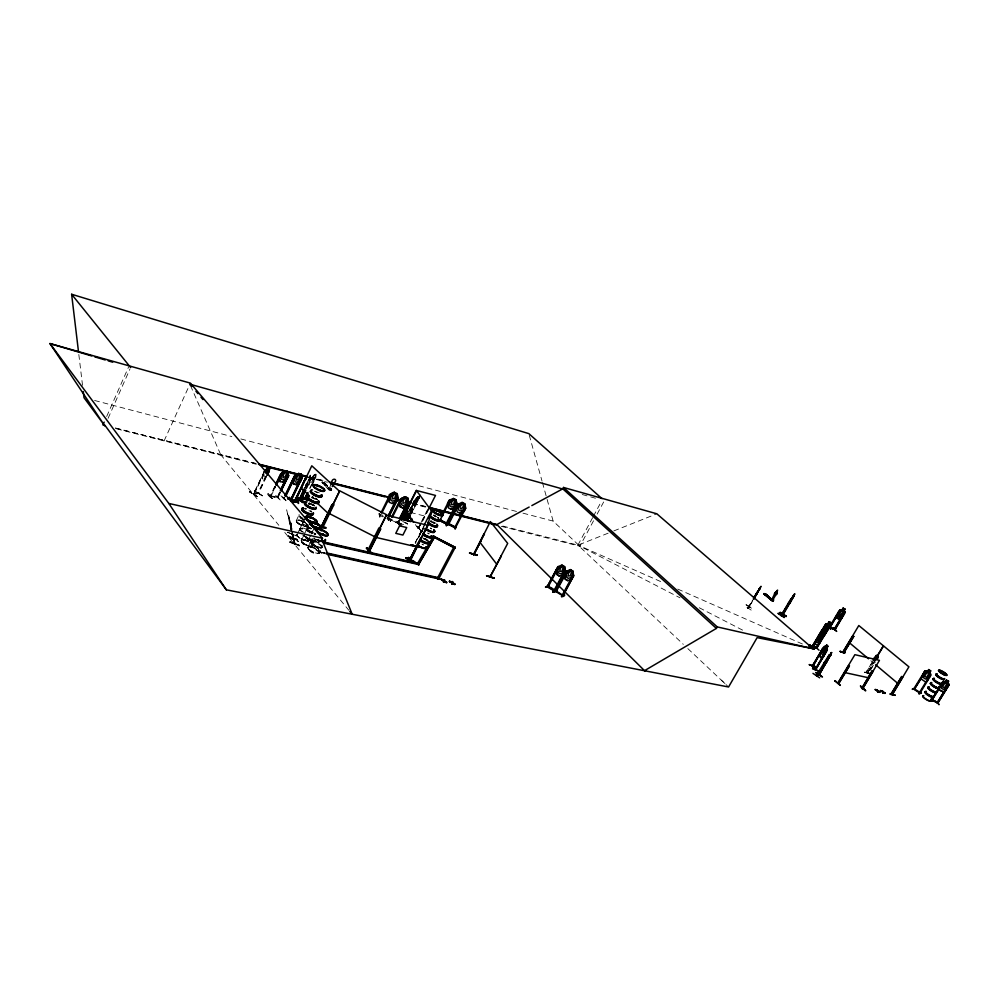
<?xml version="1.0" encoding="UTF-8"?>
<svg xmlns="http://www.w3.org/2000/svg" width="999" height="999" viewBox="0 0 999 999"><rect width="100%" height="100%" fill="white"/><g stroke="black" fill="none" stroke-linecap="round" stroke-linejoin="round"><path stroke-width="0.75" stroke-dasharray="5 3.75" d="M315.547 540.447L315.846 539.535M262.662 478.671C262.4 468.406 264.585 483.541 262.637 478.521M298.813 523.938C290.035 517.057 307.605 520.716 307.642 525.624M312.949 545.691C296.079 547.889 299.113 530.656 312.974 545.604M302.61 523.014L304.895 518.456M319.48 552.722C301.96 537.1 306.518 556.118 319.218 553.259M299.588 538.136L296.965 535.489L287.35 532.192L296.653 536.013L297.078 535.439M388.424 520.054L387.662 516.745M398.064 521.49L398.838 524.775M398.189 521.116L398.963 524.388M309.365 484.815C309.965 472.989 308.379 494.23 314.111 480.881M315.672 477.435L315.934 474.163L314.398 474.475L315.946 474.3L315.022 477.597M306.968 528.796L306.868 529.095A6.381 2.023 25.6 0 0 311.064 533.041A6.369 2.023 25.6 0 1 306.88 529.095A6.381 2.023 25.6 0 1 311.301 528.858A6.369 2.023 25.6 0 0 306.88 529.095M275.687 495.342L280.095 500.124M280.195 500.012L275.799 494.942M330.669 488.648L330.507 487.949L330.844 488.811M331.006 490.447L323.776 482.642L331.056 490.434L331.88 489.398L330.681 488.211L331.331 490.072L330.507 487.999M416.883 526.448L421.303 530.956L417.008 526.073M421.016 530.769L416.97 526.061M297.677 539.497L288.336 535.901C295.916 541.558 304.795 541.396 288.336 535.914M299.176 545.704L289.81 542.345L289.997 541.645L299.413 545.229L299.225 545.916L289.822 542.295M299.413 545.254L289.997 541.683M297.49 540.172L288.149 536.588M294.555 542.607C296.204 544.443 292.957 543.094 295.13 543.094M294.668 543.918L293.906 539.697M294.018 540.422L293.943 539.023L294.38 539.522M330.931 488.386C329.795 488.811 331.381 486.9 330.669 489.91M292.857 537.787L293.331 537.05M294.243 543.756L293.906 539.348M292.183 533.341L292.307 534.74L292.345 533.766M294.568 543.956L286.688 509.84L292.869 538.211C294.543 534.465 290.572 542.457 292.307 534.178M254.87 490.859L262.512 495.766L254.67 490.796M262.3 495.779L254.583 490.921M419.905 534.964L420.704 532.017M297.64 533.416L300.2 528.171M421.303 532.192L421.703 531.431M309.315 478.546L310.227 475.074L309.99 478.371L309.303 478.271L304.67 487.849M411.688 507.217C408.828 510.239 420.204 495.554 411.775 507.267M414.722 505.019L415.409 502.335M416.595 499.65L417.47 496.865L416.708 499.675M258.266 493.306L253.334 494.08L264.136 471.54M253.908 494.018C255.919 494.068 252.772 492.42 254.458 493.606M296.878 535.526L297.028 534.353M309.727 488.224L315.459 477.272L314.023 480.831M293.968 540.384L294.393 539.597M292.907 536.888L292.507 537.712M292.969 538.186L292.582 533.454L292.257 534.727M302.56 523.289L299.95 528.633M416.271 499.975L417.407 496.953M419.13 497.864L420.354 494.917M330.856 484.69L329.083 488.786M415.871 500.224L416.933 497.552M106.681 416.471L128.571 367.033M108.104 418.319L129.995 368.931M310.227 542.482L312.3 538.274M414.622 500.899L412.987 505.057L415.035 502.422M164.098 440.896L189.897 384.19M264.398 471.703L253.634 494.28L263.237 474.288M254.183 494.193L264.847 471.64M265.784 476.535L257.73 493.394L258.379 492.744M266.233 476.473L258.129 493.568M266.496 476.635L258.554 493.518L253.771 494.293M257.33 496.69L249.875 491.246L249.388 491.758L257.33 496.69L249.4 491.745L257.093 496.69M262.225 495.854L254.82 490.484M268.057 493.369C265.634 493.731 272.165 499.438 272.552 498.101L268.007 493.369L271.953 498.426M280.332 492.107L277.71 497.652L270.08 496.128L271.253 495.467M274.9 486.525L270.192 496.303L274.75 486.363M275.449 486.501L270.779 496.266L271.166 495.454M270.879 496.441L275.599 486.663M279.645 491.958L277.26 497.752L277.435 496.853M277.235 497.727L279.795 492.12M270.23 496.291L277.834 497.827L280.494 492.27M277.772 497.827L278.147 496.865M286.101 500.424C272.377 486.775 288.099 503.783 285.851 500.799M283.704 498.613L283.978 497.627L284.827 498.002L284.44 498.801L283.704 498.613L284.216 497.852M283.891 498.676L284.278 497.864M284.465 498.788L283.629 498.464L284.041 497.627L284.403 498.626M285.889 500.761L281.543 495.729M304.932 488.024L309.303 478.271M305.082 487.787L310.065 478.421L310.239 475.224M305.344 487.949L310.127 478.384L305.244 485.601M305.731 488.898L311.426 477.897L305.994 489.06M309.628 481.643L314.498 474.45L311.263 478.134M306.393 488.998L311.9 477.822M309.99 488.386L312.113 484.065M312.625 482.942L315.397 477.272M311.713 485.589L315.821 477.447L315.946 474.3M296.154 520.916L299.176 514.66A6.219 1.936 25.5 0 0 303.234 518.456M289.011 538.136L298.414 541.558M309.265 504.27L308.541 503.796L309.265 503.633M293.569 540.234L294.33 539.248M294.268 539.185L293.856 539.984M325.337 483.204C318.394 481.031 327.822 485.139 324.638 482.43L322.053 482.092L329.408 489.897M294.63 542.569L294.218 543.406M324.026 483.878L326.411 484.677M324.638 482.43L321.79 482.142L328.721 489.872L329.408 488.773M325.799 483.728L323.239 483.279L326.498 484.503M326.361 485.539C330.644 486.351 321.441 484.877 327.809 485.976M301.174 540.771L303.771 535.464A6.356 2.048 25.6 0 0 310.202 540.447A6.369 2.048 25.6 0 0 315.222 539.785A6.356 2.048 25.6 0 1 310.202 540.447A6.369 2.048 25.6 0 1 303.758 535.464M304.533 533.928L307.267 527.996M307.392 528.021L309.49 523.701M301.186 540.796L301.598 539.972M329.595 488.823L329.245 489.547L331.331 490.072M331.181 488.611L330.731 489.51L328.259 488.898L328.696 487.987L328.534 488.761L331.119 489.485M311.288 534.065L312.799 530.956M311.526 533.591L313.873 528.796M309.99 538.861L321.803 553.071L309.727 539.41L319.043 540.909M311.226 540.334L310.602 539.597L321.803 553.071M307.867 547.352L310.464 542.007M312.562 546.241A6.381 2.073 25.5 0 0 305.582 540.496A6.381 2.073 25.5 0 0 302.772 543.094A6.369 2.073 25.5 0 0 312.562 546.216A6.369 2.073 25.5 0 0 305.594 540.484A6.369 2.073 25.5 0 0 302.784 543.081A6.381 2.073 25.5 0 0 312.562 546.241L315.497 540.534M319.068 553.309A6.406 2.098 25.6 0 0 312.025 547.514A6.406 2.098 25.6 0 0 309.24 550.162A6.406 2.098 25.6 0 0 319.068 553.309L321.778 547.814A6.406 2.073 25.6 0 0 314.635 542.182A6.406 2.073 25.6 0 0 311.875 544.805A6.406 2.073 25.6 0 0 321.69 547.964L321.74 547.877M325.524 553.896L320.342 552.135L325.174 552.597M307.63 525.711L304.545 526.398L298.813 523.926M379.358 513.349L379.895 517.045L378.821 513.548M379.545 515.347C380.981 512.812 380.369 517.519 380.831 514.972M383.316 516.358C381.943 512.962 378.446 516.371 380.082 514.647M379.807 516.945L379.433 513.336M387.987 517.894L387.812 518.868M386.963 518.419L387.737 518.831L388.174 517.994M388.386 520.017L388.623 520.641L387.887 517.295M391.021 520.179L390.621 518.968L390.284 519.905L390.659 519.13L398.501 522.215M390.884 520.004L391.196 519.193L390.859 520.142M389.285 517.894L390.459 521.378L389.922 517.669M401.011 524.725L397.902 521.416L397.302 521.765M398.701 524.787L398.139 521.066M398.701 522.44C396.578 520.804 397.165 525.724 398.888 520.079M399.612 520.267L398.164 523.151L390.097 519.68M399.637 520.379L398.301 523.076M400.037 524.288C400.999 521.253 398.713 525.599 400.387 523.439L401.011 523.588L399.987 524.263M400.886 523.551L399.388 523.826L400.487 524.163M399.95 524.175L400.199 523.239M400.549 524.313L400.749 523.376M408.379 512.05L414.135 500.899L408.641 512.2M408.591 511.9L414.135 500.899M409.877 511.988L416.308 499.525M409.902 512.612L417.033 498.788L410.402 512.612M410.127 512.462L417.033 498.788M410.701 513.911L419.568 497.564L411.188 513.923M410.926 513.761L419.168 497.415M410.976 514.06L418.956 497.552M420.442 523.713L417.982 528.409L419.143 527.847M421.116 522.39L428.484 507.854M418.319 528.646L428.633 508.004M418.106 528.421L429.12 508.004M418.194 528.583L421.89 522.702M422.565 521.378L429.27 508.154M415.259 542.744L423.551 526.411M415.197 542.994L423.489 526.648M417.619 538.798L423.151 527.909M418.868 537.05L424.2 526.56M421.828 531.243L423.501 527.947M421.416 532.567L423.501 528.483M746.003 604.87L752.484 608.791L746.053 604.832M592.657 517.657L577.946 545.054L683.304 644.33M593.394 516.296L601.485 501.223M501.248 526.336L579.857 546.253L594.255 519.468M597.14 514.11L604.333 500.724M417.008 497.602L413.973 503.284L415.147 501.66M419.068 496.653L416.845 501.148L418.019 499.55M418.356 527.659L419.28 528.021L418.506 527.809M278.284 497.052L277.285 496.678L277.135 497.677M749.013 606.793L747.739 608.116L748.226 607.38M747.764 608.141L752.409 600.162M748.039 608.279L752.634 600.299M752.834 600.299L748.963 606.955L753.059 600.436M749.325 606.318L748.089 608.291M751.161 610.127L744.792 605.943M414.672 500.986L417.495 497.002M418.893 496.565L415.871 502.922L417.907 500.312M407.392 524.038L400.899 520.404M868.181 673.838L866.058 672.165L872.552 661.613M866.233 672.302L872.701 661.65M866.22 672.177L866.633 671.59M867.144 673.089L873.551 662.349M867.232 673.164L867.856 672.614L867.194 672.976M868.306 671.228L874.337 661.226M868.468 671.266L874.487 661.263M869.892 670.691L875.174 661.937M870.803 669.467L875.336 661.962M289.223 537.649L298.589 541.221M419.568 495.417L416.808 498.926M414.585 505.069L417.919 500.811L414.66 505.119M326.81 485.589L325.674 485.127M314.473 474.525L310.826 480.669L310.814 482.579L313.761 480.194M305.969 484.615L308.441 481.868M264.31 478.421L267.545 474.562M330.756 488.648L329.845 489.647M397.365 521.715L401.436 526.173M401.985 525.861L397.877 521.428M748.388 607.654L749.437 606.643M749.213 606.505L748.401 607.692M379.857 516.945L378.758 513.586M389.722 517.969L390.459 521.253M299.176 514.497L299.151 514.522A6.306 1.973 25.5 0 0 303.034 518.843M308.816 503.971L308.953 503.621M417.47 496.865L416.745 497.764M253.796 493.269L258.004 492.807M292.707 533.903L291.895 534.54M324.026 482.567L331.531 490.559L324.113 482.742M308.629 503.721L309.528 504.233L308.841 503.771M608.141 533.179L578.059 545.154L501.373 525.686M613.861 530.894L656.83 513.798M864.435 672.102L869.642 673.151M257.742 493.319L258.117 492.569M288.699 515.322L294.917 543.881M254.208 493.506L258.266 492.982M328.896 489.785L331.443 490.297M322.165 482.242L329.445 489.81M265.122 476.161L264.048 476.311L263.986 474.338M292.382 533.329L292.819 535.951L291.858 530.681M292.47 534.627L292.819 535.951M290.896 528.858L289.086 517.17L289.598 520.154M289.098 517.295L291.134 530.257M289.248 518.219L289.772 521.141M289.435 518.444L290.896 528.933M290.047 522.627L289.448 518.531L290.147 523.164M290.771 522.889L291.733 528.309M290.921 523.838L291.558 527.372M291.658 529.383L291.109 524.075M398.276 523.189L390.284 519.88M380.819 515.084L379.558 515.334M305.444 540.634L308.366 540.384L306.98 537.487M304.545 526.386L305.756 526.56M326.71 485.464L325.836 485.077M277.322 497.09L271.291 495.866M866.32 671.703L867.831 672.602M866.995 672.964L867.519 672.352L866.57 671.678M869.704 673.251L864.36 672.102L869.967 673.95M320.342 552.135L326.423 553.483M322.078 552.522L320.879 552.859L320.604 551.585M309.727 539.41L320.279 541.795M310.339 540.134L319.393 542.182M328.696 488.698L331.168 489.323M410.477 512.475L425.012 516.096M327.11 485.189L324.55 484.752L327.023 485.377M115.584 428.146L256.718 463.611M309.59 477.023L323.177 480.469M412.287 503.084L425.886 506.53M115.36 428.009L255.482 463.548M308.354 476.96L324.975 481.181M412.587 503.396L426.186 506.843M116.633 428.858L256.318 464.26M307.729 477.285L327.385 482.267M412.05 503.733L425.649 507.18M94.568 400.474L231.843 436.588M240.896 438.961L516.945 511.575M522.976 513.161L553.146 521.103L579.857 546.253M305.419 540.621L299.588 538.124M582.242 494.505L596.977 498.651M400.299 524.088L400.936 523.551M403.621 524.587L395.542 522.327L401.998 524.35M395.517 522.365L402.16 524.625M289.76 542.132L299.238 545.854M287.312 532.242L296.653 536.013M293.269 536.987L292.607 538.061M292.819 537.062L293.431 537.375L292.22 534.003M288.099 536.388L297.515 540.097M310.539 503.596L309.053 503.059A6.206 1.886 25.5 0 1 314.485 505.944L312 504.308L313.349 505.119M397.927 521.49L399.15 524.975M387.038 518.419L387.737 518.831M379.632 515.384L383.054 516.895M660.651 581.543L578.059 545.154L679.994 597.802M677.747 589.073L803.071 644.293M699.275 607.754L743.356 630.519M416.733 497.44L413.923 501.048M405.107 522.127L407.53 523.963L401.074 520.217M312.125 504.07L314.635 505.694M303.521 521.753L304.882 522.552M303.933 543.943L305.332 544.767M746.153 604.607L752.672 608.466M306.955 537.487L305.781 536.613A6.344 2.048 25.5 0 1 307.929 540.422A6.344 2.048 25.5 0 1 300.599 538.449A6.344 2.048 25.5 0 1 297.19 534.303M870.841 660.751L873.163 662.699M687.836 648.601L727.447 685.926M721.34 680.132L725.474 684.053M311.313 543.269L312.212 544.13M272.327 498.439L267.744 493.743L272.327 498.563M331.019 488.823L330.369 488.336M322.165 481.805L329.545 490.059M220.467 454.408L278.846 525.299M284.765 532.467L348.776 610.202M415.297 524.537L420.479 531.805M190.509 385.602L220.742 454.732M529.245 435.114L542.02 481.068M542.432 482.554L553.146 521.103M389.635 518.006L390.372 521.278M294.23 539.822L294.842 542.932M292.545 534.128L293.144 537.187M291.009 524.175L290.746 522.777L291.258 525.724M291.845 528.946L291.121 524.15M289.086 517.17L289.435 518.631M290.572 526.635L290.734 527.484L290.547 525.998M290.022 522.864L290.397 525.249L290.247 524.125M291.72 528.271L291.933 529.795M290.884 522.877L291.333 526.136M292.37 533.254L292.707 535.963M78.821 354.47L82.53 385.352M311.938 497.065A6.319 1.898 25.6 0 1 313.424 497.639M314.91 498.351A6.319 1.898 25.6 0 1 316.283 499.163M316.408 498.801A6.219 1.873 25.6 0 1 317.557 499.637A6.231 1.873 25.6 0 0 315.06 498.014M311.775 497.39A6.319 1.911 25.6 0 1 316.121 499.488M314.66 491.545A6.231 1.861 25.6 0 1 317.582 492.819M314.81 491.146A6.331 1.886 25.6 0 1 317.782 492.432M317.944 492.12A6.331 1.886 25.6 0 1 319.318 492.919M313.536 504.72A6.219 1.898 25.5 0 1 314.685 505.544M309.091 502.997A6.231 1.898 25.5 0 1 314.523 505.881M311.626 497.789A6.231 1.886 25.6 0 1 314.548 499.063M304.183 520.204A6.219 1.948 25.5 0 1 299.338 517.057A6.219 1.948 25.5 0 1 299.5 514.997M304.358 519.88A6.306 1.973 25.5 0 1 299.45 516.683A6.306 1.973 25.5 0 1 299.613 514.585M307.467 524.787A6.194 1.961 25.5 0 1 300.849 524.625A6.194 1.961 25.5 0 1 297.415 519.817A6.194 1.961 25.5 0 1 306.943 524.05M304.658 508.928A6.206 1.923 25.5 0 1 306.031 509.315M308.953 510.576A6.206 1.923 25.5 0 1 311.451 512.2M304.782 508.516A6.306 1.948 25.5 0 1 306.181 508.916M310.514 511.001A6.306 1.948 25.5 0 1 311.688 511.838M304.945 508.204A6.306 1.948 25.5 0 1 306.343 508.591M310.677 510.676A6.306 1.948 25.5 0 1 311.838 511.513M308.966 503.246A6.244 1.898 25.5 0 1 310.439 503.808M311.9 504.52A6.244 1.898 25.5 0 1 314.41 506.143M308.816 503.596A6.194 1.886 25.5 0 1 313.074 505.644M315.484 539.435A6.456 2.073 25.6 0 1 312.587 540.771A6.456 2.073 25.6 0 1 305.482 537.362M304.57 536.5A6.456 2.073 25.6 0 1 304.021 535.714M314.011 537.799A6.456 2.073 25.6 0 1 314.922 538.648M315.721 534.39A6.469 2.048 25.6 0 1 314.285 534.003M312.749 533.429A6.469 2.048 25.6 0 1 307.005 528.995A6.469 2.048 25.6 0 1 311.463 528.446M315.647 539.11A6.456 2.073 25.6 0 1 312.749 540.447A6.456 2.073 25.6 0 1 305.644 537.037M304.732 536.176A6.456 2.073 25.6 0 1 304.183 535.389M315.884 534.065A6.469 2.048 25.6 0 1 314.448 533.678M312.912 533.091A6.469 2.048 25.6 0 1 307.292 529.02A6.469 2.048 25.6 0 1 310.19 527.734M300.137 531.106A6.331 2.023 25.5 0 1 302.46 529.083A6.331 2.023 25.5 0 1 310.289 533.241M300.237 530.731A6.431 2.048 25.5 0 1 302.585 528.671A6.431 2.048 25.5 0 1 310.552 532.892M302.797 535.302A6.344 2.048 25.5 0 1 308.391 540.147A6.344 2.048 25.5 0 1 301.461 539.185A6.344 2.048 25.5 0 1 297.078 534.527M311.313 528.621A6.444 2.035 25.5 0 1 303.334 524.375A6.444 2.035 25.5 0 1 305.682 522.34M304.096 532.554A6.331 2.023 25.5 0 1 301.748 527.847A6.331 2.023 25.5 0 1 311.351 532.954M311.101 528.946A6.344 1.998 25.5 0 1 303.221 524.762A6.344 1.998 25.5 0 1 305.544 522.752M302.485 532.117A6.431 2.048 25.5 0 1 301.298 531.256M300.387 530.394A6.431 2.048 25.5 0 1 303.446 528.508A6.431 2.048 25.5 0 1 311.263 533.341M310.04 527.897A6.444 2.035 25.5 0 1 303.484 524.05A6.444 2.035 25.5 0 1 304.608 521.84M308.691 526.923A6.356 1.998 25.5 0 1 303.421 523.301A6.356 1.998 25.5 0 1 304.832 521.515M322.215 546.89A6.406 2.073 25.6 0 1 313.174 544.318A6.406 2.073 25.6 0 1 313.311 540.659A6.406 2.073 25.6 0 1 322.252 545.741M322.103 547.302A6.494 2.098 25.6 0 1 312.937 544.692A6.494 2.098 25.6 0 1 313.087 540.983A6.494 2.098 25.6 0 1 322.153 546.141M320.629 541.371A6.406 2.048 25.7 0 1 316.183 539.248M319.293 540.459A6.506 2.073 25.7 0 1 317.757 539.722M319.455 540.134A6.506 2.073 25.7 0 1 317.919 539.398M314.123 534.527A6.394 2.035 25.7 0 1 315.684 534.203M430.619 521.003A5.882 1.686 26.9 0 1 431.968 521.528M433.341 522.19A5.882 1.686 26.9 0 1 434.64 522.952M430.806 520.704A5.794 1.648 26.9 0 1 432.142 521.228M433.504 521.878A5.794 1.648 26.9 0 1 435.901 523.401M434.615 516.371A5.794 1.636 26.9 0 1 435.964 517.032M437.25 517.769A5.794 1.636 26.9 0 1 438.374 518.556M433.429 515.472A5.882 1.661 26.9 0 1 436.163 516.67M437.462 517.432A5.882 1.661 26.9 0 1 438.598 518.219M430.457 521.303A5.882 1.686 26.9 0 1 434.49 523.251M433.578 515.172A5.894 1.661 26.9 0 1 436.313 516.371M437.612 517.132A5.894 1.661 26.9 0 1 438.748 517.919M430.319 521.678A5.794 1.661 26.9 0 1 434.278 523.601M433.778 514.872A5.794 1.636 26.9 0 1 435.114 515.397M421.953 532.267A5.782 1.686 26.9 0 1 422.302 530.993M423.551 538.061A5.869 1.736 26.8 0 1 428.246 541.058M418.881 537.05A5.769 1.711 26.8 0 1 419.343 536.8M425.075 538.411A5.769 1.711 26.8 0 1 428.346 540.709M421.428 531.83A5.869 1.723 26.9 0 1 421.903 531.58M427.722 533.241A5.869 1.723 26.9 0 1 429.021 533.99M423.401 538.361A5.869 1.736 26.8 0 1 427.197 540.571M421.466 531.98A5.869 1.723 26.9 0 1 422.053 531.281M427.872 532.942A5.869 1.723 26.9 0 1 429.17 533.691M423.239 538.736A5.769 1.711 26.8 0 1 424.587 539.385M425.861 540.122A5.769 1.711 26.8 0 1 426.973 540.909M430.257 528.246A5.769 1.673 26.9 0 1 431.531 528.995M430.419 527.947A5.807 1.686 26.9 0 1 431.693 528.683M422.127 544.218A5.769 1.723 26.8 0 1 423.401 544.954A5.757 1.723 26.8 0 0 422.115 544.23M388.274 520.367L387.587 517.17L388.274 520.417M312.088 479.47C312.537 484.428 318.743 466.296 312.088 479.47M310.165 536.363L308.167 540.422L310.152 536.401M322.065 547.527L322.04 547.552A6.494 2.098 25.6 0 0 314.797 541.77A6.494 2.098 25.6 0 0 312 544.43A6.494 2.098 25.6 0 0 321.94 547.639L322.028 547.539M864.859 672.402L869.567 673.488L864.997 672.514M291.196 525.412L291.658 529.383L291.196 525.412M313.599 497.315A6.219 1.873 25.6 0 0 312.125 496.74A6.231 1.873 25.6 0 1 313.599 497.315M297.69 523.101A6.219 1.961 25.5 0 0 307.255 526.236A6.219 1.961 25.5 0 0 300.462 520.691A6.219 1.961 25.5 0 0 297.69 523.101A6.206 1.961 25.5 0 0 307.23 526.236A6.206 1.961 25.5 0 0 300.462 520.704A6.206 1.961 25.5 0 0 297.69 523.114M297.789 522.889A6.219 1.961 25.5 0 0 307.355 526.011A6.219 1.961 25.5 0 0 300.562 520.479A6.219 1.961 25.5 0 0 297.789 522.889M314.66 539.01A6.356 2.048 25.6 0 0 313.761 538.161A6.369 2.048 25.6 0 1 314.673 539.01M302.972 542.732A6.356 2.06 25.5 0 0 312.724 545.866A6.356 2.06 25.5 0 0 305.769 540.147A6.356 2.06 25.5 0 0 302.972 542.732M302.884 542.869A6.381 2.073 25.5 0 0 312.675 546.016A6.381 2.073 25.5 0 0 305.694 540.272A6.381 2.073 25.5 0 0 302.884 542.869M308.529 529.857A6.369 2.023 25.6 0 0 316.021 533.641A6.381 2.023 25.6 0 1 308.516 529.857A6.381 2.023 25.6 0 1 309.19 527.222A6.369 2.023 25.6 0 0 308.529 529.857M312.2 539.86A6.356 2.035 25.6 0 0 315.896 539.36A6.369 2.048 25.6 0 1 312.2 539.86A6.369 2.048 25.6 0 1 305.881 536.675A6.356 2.035 25.6 0 0 312.2 539.86M309.353 549.949A6.406 2.098 25.6 0 0 319.18 553.084A6.406 2.098 25.6 0 0 312.138 547.29A6.406 2.098 25.6 0 0 309.353 549.949M309.44 549.8A6.381 2.085 25.6 0 0 319.23 552.934A6.381 2.085 25.6 0 0 312.212 547.152A6.381 2.085 25.6 0 0 309.44 549.8A6.356 2.073 25.6 0 0 319.205 552.922A6.356 2.073 25.6 0 0 312.212 547.165A6.356 2.073 25.6 0 0 309.453 549.8M415.921 542.869A5.769 1.723 26.8 0 0 415.809 543.319A5.757 1.723 26.8 0 1 415.934 542.882"/><path stroke-width="1.5" d="M452.035 582.292L452.609 581.618L452.26 584.09L452.035 582.292L449.363 581.406L451.735 582.941M397.652 497.627L388.374 515.746M452.048 581.493L451.81 582.742L449.363 581.406M830.818 652.884L831.692 652.609L818.843 674.999L830.943 654.67L830.793 655.369M452.26 584.09L452.497 582.817L454.995 584.178L452.272 583.266M443.668 580.956L441.446 579.158L443.668 580.956L444.493 579.832L444.205 581.281L446.628 582.854L444.43 580.831M443.906 580.506L443.918 579.707M441.446 579.158L443.831 580.706L443.544 582.18L444.368 581.031L446.865 582.405M444.105 582.305L444.368 581.031M267.395 473.901C268.281 472.627 271.528 466.371 267.67 467.957L264.136 471.54M267.507 474.537C270.13 470.142 271.241 461.138 267.183 473.876M451.698 583.965L451.973 582.492L449.587 580.956M452.609 581.618L452.335 583.066L454.757 584.627M367.982 551.86L369.992 549.45M368.132 551.51L368.356 552.097M443.544 582.18L443.831 580.706M444.205 581.281L444.493 579.832M446.416 525.312L447.577 522.689M447.54 522.664C443.181 532.08 451.71 516.396 446.765 525.037M447.764 523.276L446.715 525.524M455.132 529.208L456.218 526.548M944.467 674.412L945.054 674.712L943.955 674.462M945.116 675.037L944.067 674.562M397.115 493.643L395.579 499.95L392.807 501.186L391.009 500.424L390.172 497.689C404.021 484.078 378.721 501.336 394.405 492.507M453.371 498.588L455.931 499.887L457.018 504.295L455.382 507.492L451.161 509.328L448.526 507.967L447.527 503.496L449.15 500.299L453.384 498.451L456.019 499.825L454.395 506.018L451.748 507.055L450.037 506.181L449.275 503.421L453.384 498.563M289.273 497.327L293.644 502.322M827.097 650.349L826.435 648.388L827.884 646.191L824.2 653.833L822.627 654.957L821.615 653.796L824.512 647.377L826.785 645.079M556.543 590.372C545.092 596.116 564.06 586.363 553.434 591.583M553.583 592.195L556.855 590.546M561.575 596.49L564.522 594.842L561.738 596.191M564.398 595.242C557.142 597.752 565.671 596.728 564.485 594.817M408.591 557.305L412.987 562.075M276.074 483.566L280.744 473.801L285.152 471.066L287.687 471.615L286.001 478.034L283.329 479.782L281.631 479.42L280.931 476.948L285.102 470.916M772.751 599.013L773.251 599.587L772.739 598.963M564.56 566.57L562.699 572.902L560.077 573.813L558.453 572.814L557.842 569.917L562.05 565.134L564.56 566.57L565.297 571.291M570.342 569.717L572.814 571.203L572.302 575.099L571.016 577.497L568.394 578.396L566.77 577.385L566.146 574.487L570.379 569.592L572.902 571.153L573.626 575.886L562.912 595.854L555.432 591.346L566.371 571.303L567.107 571.578L556.068 591.758L556.73 591.046M826.423 628.983L828.758 625.037L827.284 624.687L824.962 628.633L823.713 629.095L821.19 634.889L822.652 635.239L824.437 633.753L826.747 629.832L824.187 631.455L823.925 629.283L823.563 631.855L821.078 634.015L823.613 632.379L823.825 634.677L824.212 632.005L826.585 629.919L826.373 628.945M918.943 693.593L921.153 692.906M919.068 693.256L921.253 692.557L918.83 693.568M919.18 693.793L921.403 693.081M937.05 701.623L938.998 704.732L937.312 701.822M836.438 631.218L833.653 627.697L836.663 631.405M793.418 596.64L794.692 593.918L781.305 615.621L783.191 613.898M325.574 527.884L325.761 528.146M325.774 528.134L321.403 527.484M563.411 566.545L562.025 571.178L559.727 571.403L560.352 568.281L562.599 566.046L563.436 566.533M264.997 471.416L264.398 471.703L267.682 467.869M307.754 493.756L305.145 499.25L304.458 499.075M773.226 599.263L772.864 599.138M772.901 599.1L772.314 600.299L773.313 599.475M421.141 537.986L409.79 560.039L410.601 560.214L421.303 538.511L420.616 538.349L409.602 559.84L427.834 524.95L431.518 510.739L424.076 525.362M438.311 514.722L439.523 514.697M439.647 515.184L439.36 514.535M414.498 562.125C388.062 549.537 432.392 569.979 405.819 558.154M438.611 514.223L438.823 514.273M927.696 680.494L925.723 682.055L920.903 678.845L924.912 671.003M920.928 678.833L924.937 670.991M295.642 500.437L294.955 500.074L295.779 500.249M410.402 559.815L427.984 525.362L386.501 515.197L368.656 550.636L367.694 550.137L368.356 549.313L369.98 549.999M410.989 559.415C409.665 559.303 411.388 558.404 410.514 560.189M436.688 511.138L436.413 510.489M294.593 500.924L299.163 500.099M435.914 510.576L436.451 510.676M945.666 690.446L943.68 692.12L938.698 689.66L939.285 687.312M295.617 497.689L303.059 502.609M819.03 650.212L814.535 646.141M301.373 496.628L307.779 500.661M303.134 502.522L295.542 497.764M835.976 617.707L836.55 615.559M494.155 578.071L486.625 575.686L494.268 578.296M412.425 545.067L419.081 547.39L416.508 545.929M268.494 468.269L266.92 472.877M812.724 668.418L818.78 671.003M409.016 515.347C401.411 523.576 411.101 517.832 408.966 517.195M407.005 519.517L406.768 518.693L409.153 517.632M406.293 520.242L409.215 513.973M793.643 596.453L793.893 595.791L789.173 604.083L787.761 604.757L788.711 602.747M815.034 641.758L814.347 644.005L815.097 641.77M822.402 629.919L821.678 632.067C823.988 636.076 829.669 628.071 825.236 632.966L821.54 632.092L822.339 629.919M819.592 655.119C820.716 662.325 826.285 653.059 822.077 657.904L819.592 655.057L820.491 652.534M759.627 589.01L759.902 588.211M765.047 594.13L773.363 600.948L773.126 599.275M407.405 520.841L402.247 517.944L407.542 520.754M405.244 515.621L411.725 519.268M401.536 499.238L392.332 517.357M330.906 484.752L332.03 481.955A2.035 1.598 -41.1 0 1 333.241 479.483A2.035 1.598 -41.1 0 1 335.577 480.069A2.035 1.598 -41.1 0 1 334.365 482.554L332.242 486.6M790.034 601.011L789.385 602.509L791.196 600.461M104.183 422.127L102.922 424.95L105.07 425.487M104.982 425.374L226.336 589.822L352.172 614.235L321.903 539.485L322.49 538.286L190.384 383.117L49.95 343.556L104.77 425.849L84.003 397.702L83.267 391.521M456.268 507.392L457.242 511.9L459.877 513.236L464.11 511.376L465.746 508.204L464.76 503.721L462.125 502.372L457.979 504.308M465.01 507.892L454.645 527.709L455.319 528.059L465.634 508.216L464.985 507.842M562.487 594.63L562.05 595.466L573.001 575.199M447.852 524.138L448.139 523.376L455.894 527.322L455.319 528.059L447.739 524.1L448.613 524.537M455.144 527.06L455.819 527.26M815.796 672.564L822.464 676.972L815.808 672.527M464.76 503.721L463.124 509.94L460.464 510.964L458.766 510.089L458.017 507.342L462.112 502.472M459.877 513.136L464.048 511.301M759.777 588.761L760.077 588.124L755.244 596.553M462.737 503.334L463.598 503.771L463.074 506.918L460.864 509.09L459.802 507.017L462.749 503.309M322.989 534.552L323.464 534.34M324.051 535.227L323.189 534.428M323.451 534.453L322.577 534.39L323.651 534.877M774.575 594.255L774.512 594.205A1.611 1.011 -48.8 0 1 776.023 592.17L775.961 592.12A1.611 1.011 -48.8 0 0 774.512 594.205L771.765 599.55L772.814 599.825L775.998 594.592A1.611 1.011 -48.8 0 0 777.01 592.395L777.584 590.097M320.916 530.494L321.366 530.194M455.382 507.492L451.173 509.203M456.268 503.971L456.93 504.195L446.615 524.163C448.364 523.601 445.442 522.177 446.066 523.888L456.256 503.933M456.918 504.283L456.019 499.825M446.328 522.989L440.059 519.93M265.334 473.114L268.581 468.319M267.158 475.237L269.243 470.991M317.52 528.146L317.245 527.584M406.056 557.617L414.697 561.713M414.535 562.05L405.844 558.016M276.236 483.728L280.906 473.963L281.668 474.125L280.744 473.801M276.111 485.114L281.443 473.951M276.273 485.277L281.656 474.163M317.245 528.271L317.045 527.41M280.307 490.571L285.639 479.458M281.131 489.348L288.074 475.212M281.006 490.709L288.661 475.636L286.963 479.17L282.63 482.105L280.007 481.555L279.108 477.46L280.057 481.605M281.156 490.871L288.511 475.599L287.637 475.287M284.952 495.704L294.268 476.323L295.317 476.386L285.801 496.003M285.115 495.866L294.33 476.436L298.589 473.464L301.223 474.075L298.576 473.563L294.268 476.323M315.934 527.197L316.134 527.272M285.652 495.841L294.955 476.473M290.684 500.049L299.725 480.544M301.498 477.722L290.622 500.049L291.733 499.363L290.871 499.038M291.021 500.162L298.089 501.823L290.834 500.636L302.06 478.134L300.374 481.643L296.141 484.615L293.556 484.065L292.695 480.007L293.506 484.016L296.141 484.515L300.374 481.643M291.733 499.363L290.709 500.074M295.18 501.773L305.282 479.283L294.368 501.298L295.155 501.785L295.542 500.986M306.156 478.758L305.269 478.908L294.693 501.323L311.788 465.809L339.548 491.308L321.978 527.347L321.441 526.848L332.13 504.483L321.166 526.848L321.728 527.31L339.685 490.796L386.526 514.71L368.456 550.561L369.73 550.961L368.843 550.761L379.77 528.633L380.644 528.971L369.63 550.961M304.008 489.223L298.976 500.349L304.42 489.16M304.27 489.398L299.063 500.362M304.021 490.696L299.413 500.337L294.905 501.086M307.53 500.711L301.523 496.253L307.767 500.287M290.946 498.513L298.726 502.984L298.239 503.496M305.07 490.259L300.387 499.837L304.732 498.988M305.469 490.197L300.649 500.012L305.731 490.359M304.408 499.113L307.093 493.656M304.458 499.1L308.004 492.47M296.953 497.077L304.27 502.347L296.541 497.514M314.136 523.014A6.356 1.998 25.6 0 0 311.388 525.499A6.356 1.998 25.6 0 0 321.129 528.683A6.356 1.998 25.6 0 0 314.136 523.014L314.885 523.713L313.948 523.351M827.284 661.263L825.698 663.523L823.663 664.06L824.687 661.937M823.663 664.06L824.724 661.925M314.523 523.688L314.285 522.976A6.356 1.998 25.6 0 1 321.141 528.658A6.356 1.998 25.6 0 1 311.401 525.474A6.356 1.998 25.6 0 1 314.148 522.989M311.725 522.102L312.887 521.965M312.175 522.34C313.674 522.127 311.201 521.353 312.55 522.252M321.578 527.197L332.38 504.52M321.965 526.735L322.939 527.222L333.778 504.857L332.992 504.445L333.778 504.857M322.465 526.111L323.326 526.411L322.677 527.235M446.815 524.15L439.148 520.379L439.523 519.655M786.35 616.208L780.094 612.3L786.25 616.495M381.044 512.712L390.047 494.505L390.996 494.692L381.78 513.024M310.514 517.807L310.065 517.769M310.002 517.295L310.452 518.031L310.252 517.37M370.492 553.009L366.845 547.814L371.153 552.647L366.833 547.802M367.857 550.262L378.883 527.971L379.682 528.384M368.968 550.811L370.13 550.187L369.393 550.736L380.644 528.971M388.349 515.634L397.402 497.577L398.201 498.039M389.098 515.946L398.164 497.989M389.123 516.058L398.289 498.014M391.583 517.057L400.611 498.901L404.945 496.765L407.742 497.927L408.828 502.422L400.337 519.005M399.563 518.581L407.929 501.948L408.828 502.422M399.588 518.693L408.042 502.085M400.299 518.881L408.666 502.26M401.173 520.379L416.296 490.334L432.155 511.738L428.771 518.394M402.098 519.418L416.62 490.521L435.502 495.429L429.208 507.829M402.31 519.393L410.177 503.121M402.372 519.505L409.091 506.143M402.809 519.393L406.843 511.388M402.947 519.542L406.98 511.538M404.208 520.304L407.679 513.424M404.445 520.154L407.904 513.274M404.483 520.454L408.179 513.436M405.681 520.142L406.568 519.28M409.19 513.361L406.069 520.367M406.106 520.392L408.991 514.735M410.015 515.272L408.878 518.169L410.289 515.422M410.239 515.134L408.891 517.832M410.427 521.69L402.884 516.958M756.53 593.718L755.793 595.179L757.392 592.919M409.602 559.84L410.839 559.253M408.441 557.629L412.949 562.062M320.629 490.409L319.405 489.635L320.142 490.234M441.795 515.009L449.288 500.312L450.049 500.474L439.81 520.716L440.197 519.855M417.195 564.085L418.718 564.223L434.74 536.725L433.554 536.113L417.195 564.085L418.456 564.735L434.74 536.725M418.569 563.399L418.943 564.622L418.569 563.399L323.564 541.933M433.554 536.113L434.49 537.212M433.991 537.287L434.39 536.55L454.907 547.152L454.52 547.889L433.991 537.287L434.39 536.55M787.761 604.757L788.748 602.809M447.702 524.175L458.017 504.233L458.778 504.395L448.489 524.575L448.888 523.888M455.032 526.885L454.645 527.709M437.287 578.483L438.561 579.133L437.287 578.483L454.058 546.715L454.995 547.814L454.058 546.715M439.135 577.809L439.523 579.045L439.135 577.809L326.685 552.934M317.32 486.176L318.107 486.476L317.57 485.789A6.231 1.836 25.6 0 0 314.747 487.974A6.231 1.836 25.6 0 0 324.275 491.221A6.231 1.836 25.6 0 0 317.42 485.776L317.557 485.764M444.13 581.48L446.266 582.267M317.844 485.801L317.195 486.038M469.518 552.996L477.322 555.107L469.542 552.959M481.031 541.008L473.588 554.757L490.347 521.565L507.692 543.381L490.109 576.835M484.178 534.378L473.626 554.795L483.891 534.015L484.428 534.465M500.736 555.694L501.298 556.156L490.234 576.585M438.561 579.133L455.244 547.327M531.843 505.594L562.774 488.836L563.498 487.462L656.83 513.798L813.036 648.688L757.13 637.637L728.571 686.987L352.085 614.223L349.762 611.4M548.289 585.801L545.929 586.962M548.189 586.45C547.165 585.102 549.188 587.849 547.165 586.763L557.842 566.695L558.566 567.182M558.741 566.97L547.914 587.237M545.779 587.375L548.863 585.664L545.429 587.087M555.019 590.534C554.108 589.073 553.096 591.508 554.632 591.258L565.309 571.216L564.472 570.804L565.309 571.216M553.921 590.809C556.018 588.673 539.448 582.779 554.745 590.509M553.721 591.683L554.245 591.533M554.358 591.246L565.222 571.253L564.485 566.633M555.569 591.433L556.218 590.234M556.293 591.733L556.743 591.071M572.914 575.436L573.626 575.886L572.939 575.149M454.52 547.889L434.14 537.037M454.907 547.152L434.24 536.8M644.517 670.666L716.395 628.421L717.245 626.922L813.036 648.688L808.765 646.803M753.783 597.664L757.766 591.258M753.383 598.988L759.427 588.836M753.458 599.113L761.001 586.301L753.683 599.25M763.985 593.868L765.659 593.943C768.169 595.766 762.249 593.381 766.445 594.617M766.97 595.067L765.309 594.805L766.97 595.067C769.48 596.89 763.548 594.505 767.756 595.741M768.443 596.341L766.795 596.078L769.23 597.027M776.023 592.17L776.985 590.534M772.165 599.65L771.553 600.499M772.289 599.687L771.965 600.249L773.738 600.062M772.864 600.486L773.488 599.238M778.258 613.249L784.527 617.182M790.933 598.763L781.093 615.484L783.179 614.335M783.029 613.973L782.979 614.772L793.755 596.453M794.692 593.918L792.532 596.553M782.716 614.635L793.119 596.778L790.896 600.599M402.56 517.445L409.153 521.003M809.49 644.992L814.26 649.15L809.277 644.954M812.487 647.315L822.489 630.219L821.902 629.982L811.787 647.027L816.732 648.264L830.394 625.411L829.257 624.288M827.647 623.851L824.187 628.433L823.975 630.307L825.449 630.656L827.222 629.158L830.506 622.177L828.883 621.74L827.709 623.988L825.624 624.225L812.175 647.077M812.1 647.24L825.624 624.225M821.615 633.653L816.932 640.322L816.72 642.17L818.193 642.519L819.967 641.021L822.277 637.112L823.238 634.078L821.665 633.703M821.315 634.902L822.676 634.415L822.264 635.114M816.345 648.189L816.92 647.477M816.083 647.964L823.039 636.213M824.587 633.591L826.722 631.218L816.233 648.139L826.123 630.968M829.894 627.747L839.372 611.588L838.76 611.263L824.325 635.676L822.552 637.612L818.868 636.738C821.578 629.557 815.571 640.184 822.614 637.649M843.768 611.088L845.279 612.462L834.889 629.682L829.27 627.484L829.769 626.985M839.035 618.993L844.967 609.003L843.069 608.216L841.907 610.302L839.597 610.177L835.863 617.719L840.271 619.405L842.057 617.744M829.657 627.547L839.372 611.588M809.24 664.785L815.609 666.795L809.39 664.535M830.369 628.908L828.895 626.573M837.249 618.294L843.069 608.216M843.343 611.713L841.096 615.409L839.36 614.71M841.945 610.339L840.621 610.626L838.423 614.335L838.423 616.296L840.159 616.995L842.032 615.784L844.23 612.075L843.693 611.038L844.967 609.003L843.094 608.316M815.746 669.08L815.708 669.904L812.449 666.108L823.888 646.665L824.799 646.353L827.334 649.213L827.209 650.386L815.496 669.817L812.199 666.046L822.889 648.463L812.774 666.495L822.676 648.388M843.805 613.274L834.215 629.345L844.317 613.473L834.939 629.72M829.245 627.397L834.789 629.57L835.102 628.97M815.159 669.467L825.649 651.735L826.173 652.16L825.649 651.735M825.948 652.085L815.409 669.767L825.861 651.823M816.283 675.536L828.933 655.169M829.532 655.019L831.63 652.559M829.207 657.042L819.168 674.949L816.633 675.724M819.692 677.846L812.974 673.388M840.072 651.36L840.634 651.423M843.568 653.021C841.67 652.397 844.679 650.986 843.618 653.084L853.708 636.413L852.896 635.739L842.769 652.359L858.803 625.524L883.353 645.766L874.724 660.089M853.708 636.413L843.705 653.009M845.079 652.809L840.496 651.798M835.164 680.993L840.296 685.389M834.739 680.968L835.489 680.706M838.698 683.378L837.811 683.216L854.882 654.682L879.445 660.351L862.786 688.611M838.273 682.704L838.835 683.541L849.425 665.834L848.588 665.646L837.886 683.341C840.933 683.99 836.613 681.705 839.31 682.929M849.425 665.834L838.536 683.341L839.135 682.767M873.301 660.364C872.939 656.793 878.733 655.681 876.31 655.369M873.463 660.401L876.473 655.394M874.924 660.252L883.553 645.928L908.915 666.82L892.407 694.43L891.782 692.956M875.249 660.014L877.509 656.256L878.346 656.967L876.835 659.465M876.685 659.427L878.346 656.967M862.624 688.573L873.201 671.141L872.202 670.816L861.775 688.386L862.149 687.749M865.758 690.759L860.376 685.988L865.459 690.334M875.087 689.685L877.397 690.634L875.299 689.335M877.097 690.784L876.872 689.66L879.669 692.369L877.759 690.696M879.894 692.007L877.846 690.896L877.709 691.957L877.234 689.735M877.709 691.957L877.397 690.634M880.269 690.784L882.579 691.72L880.481 690.421M882.279 691.87L882.055 690.759L885.064 693.094L882.804 692.344L885.064 693.094M883.016 691.982L883.253 693.119L882.404 690.833M882.941 691.783L884.852 693.456M882.904 693.044L882.579 691.72M890.196 694.03L895.154 695.304M891.195 693.518C893.031 692.307 889.909 694.03 892.257 694.417L902.721 677.285L901.697 676.535L891.345 693.681L901.697 676.535M913.66 689.06L924.887 670.928L927.409 671.665L928.645 669.517L930.693 670.878L929.42 672.926L929.919 674.313L927.584 678.134L925.549 679.07L923.638 677.797L923.613 675.486L925.948 671.678L927.384 671.678M558.716 567.12L558.054 566.733L547.252 586.813L554.545 591.208M913.76 689.048L914.722 688.848M924.487 672.939L914.197 689.447L924.487 672.939L923.925 672.564M930.693 670.878L929.307 672.951L931.056 675.012L919.967 693.206M919.305 692.769L929.432 676.286L930.069 676.635M913.66 689.085L919.904 693.181L920.341 692.619L919.267 692.819M931.38 700.037L942.669 681.842L943.805 681.468L948.75 683.878L949.05 684.964L937.749 703.121L931.393 699.974M931.53 700.137L942.244 683.803L941.607 683.428L942.244 683.803M939.385 687.362L943.805 681.468M931.98 700.349L942.194 683.703M945.254 682.18L946.503 680.107L948.638 681.168L947.377 683.216L947.901 684.44L945.554 688.249L943.481 689.36L941.508 688.398L941.445 686.251L946.515 680.132M947.377 683.216L948.513 681.168M947.339 686.213L937.187 702.871L947.339 686.213L947.976 686.588L947.402 686.313M369.031 549.825L368.107 549.363M367.857 551.898L369.518 549.288M778.096 613.511L784.252 617.544M265.272 471.653L267.744 468.007M304.033 502.372L296.516 497.552M758.815 589.872L759.402 588.898M368.631 550.499L367.769 550.212M301.386 477.997L301.748 477.934M819.53 674.337L816.308 675.524M323.177 526.461L322.352 525.924M322.827 527.16L322.003 526.885M321.116 526.948L322.465 525.249M320.966 528.021L322.877 525.536M845.042 611.488L840.646 609.74L839.635 610.202M827.871 659.615L825.586 661.7L829.507 655.094M285.764 471.715L283.491 474.562L282.904 477.672L285.277 476.66L286.026 475.099L286.613 471.89L285.714 471.653M792.956 596.353L781.33 615.609M305.519 479.07L307.168 477.235M822.564 637.524L824.225 635.614M767.707 596.391L768.306 596.503M760.114 588.249L759.09 589.185M469.705 553.121L477.135 555.394M817.994 644.73L819.717 642.832M809.652 644.73L814.435 648.801M298.077 501.71L290.834 500.636M370.517 552.971L366.246 548.114M755.269 596.49L754.27 597.577L755.256 595.579M448.251 522.889L447.202 525.124M545.791 587.237L548.563 585.963M557.042 590.234L553.171 591.957M930.718 699.337L931.88 701.248M835.214 680.993L840.334 685.364M282.642 482.005L286.963 479.17M280.806 473.913L285.152 470.966M914.472 688.473L912.224 689.148L914.472 688.486M914.959 688.386L912.574 689.385L914.759 688.623M822.951 636.475L818.356 636.138L820.429 635.801M825.711 624.313L826.61 623.713M406.968 518.756L408.878 517.482M406.393 519.642L409.203 518.031M304.807 498.251L305.045 498.489M301.523 499.188L300.749 498.988L301.423 499.35M295.017 500.099L298.938 499.625M771.852 600.574L763.785 593.806L772.015 600.524M773.114 600.899L765.571 594.08L763.998 593.681M492.345 523.401L496.865 524.55L529.158 507.055M781.543 614.947L782.966 614.21M779.894 612.649L786.275 616.458M400.537 498.963L404.957 496.803L407.742 497.964L406.118 504.333L403.346 505.556L401.548 504.807L400.724 502.085L404.945 496.765M389.51 502.297L388.311 497.852L389.423 502.36L392.232 503.521L396.553 501.261M392.232 503.521L396.64 501.361M402.759 507.792L407.167 505.731L402.759 507.892L399.962 506.693L398.876 502.247L400.062 506.668L402.759 507.892M787.687 604.72L789.135 603.97M562.275 594.892L556.63 591.271M324.038 534.94L323.152 534.989M322.764 534.115L322.477 534.515M571.915 579.07L567.719 580.719L565.209 579.17L564.472 574.45L565.284 579.108L567.757 580.606M320.829 529.994L321.353 530.681M320.554 530.107L321.366 530.494L320.479 530.107M559.403 576.136L557.017 574.512L556.168 569.867L556.98 574.525L559.44 576.123L563.548 574.388M566.92 571.74L566.221 571.353L570.379 569.592M564.585 570.854L553.808 590.884M314.847 523.251L314.223 523.314M309.827 517.507L310.339 517.757M562.025 565.034L557.842 566.695M940.346 670.641L940.571 670.654M840.496 651.66L845.229 652.434L840.009 651.373M319.992 490.497L320.279 489.91M319.917 489.922L319.081 490.059M914.697 689.073L919.579 692.195M816.645 674.824L819.118 674.537M818.893 674.387L816.895 675.037M823.588 664.01L825.698 663.523M830.831 653.821L831.268 653.084M828.908 655.244L830.868 654.62M301.174 499.225L304.945 498.713L301.211 499.25M295.417 500.337L299.2 499.787M305.195 499.225L300.699 499.999L301.161 498.926M290.347 499.8L291.333 500.187L301.336 477.972M316.858 527.534L315.709 527.372L316.596 527.984M439.36 514.797L438.636 514.735M305.207 498.226L304.757 499.288M295.155 476.648L294.43 476.486M322.54 534.253L323.226 534.428M440.172 520.129L447.152 523.501M439.123 520.242L446.753 524.088M316.059 527.597L317.095 527.872M322.327 526.473L321.603 526.036M319.892 526.523L325.711 527.422M321.216 527.222L325.562 527.797M438.336 514.248L439.535 514.922M319.618 490.434L320.479 490.596M305.744 479.707L305.032 479.233M287.65 498.651L290.622 499.25M287.799 498.813L290.784 499.413M892.794 693.83L891.632 692.969M890.047 693.968L894.742 694.917M890.584 694.367L895.154 695.329M862.686 688.573L861.6 688.224L862.986 687.811M865.234 690.696L860.663 686.45M862.512 688.423C860.276 688.648 864.734 687.836 862.299 687.811M285.102 471.016L287.774 471.54M844.242 672.464L868.893 677.846M327.048 554.233L439.523 579.045M849.25 665.684L848.588 665.646M326.423 553.483L439.785 578.533M409.677 559.852L410.427 559.902M877.509 656.256L878.196 656.93M812.537 646.465L816.458 647.677M322.677 542.32L419.218 564.11M323.913 543.194L418.943 564.622M91.783 355.981L49.95 343.556L168.806 503.434L322.49 538.286M814.297 643.955L817.994 644.817L819.754 642.856M375.449 537.287L416.995 546.965M852.896 635.739L853.558 636.375M421.453 538.673L420.616 538.349M821.852 636.188L823.076 637.237M826.523 628.92L827.647 630.057L827.597 629.183M827.522 629.245L822.889 628.87L824.899 628.508M826.198 626.435L827.709 626.773M826.548 623.676L830.281 624.525M259.74 464.373L297.502 473.963M302.035 475.112L306.568 476.261M330.731 482.392L389.635 497.34M397.19 499.25L400.212 500.024M407.754 501.935L410.776 502.709M428.908 507.305L489.323 522.639M258.504 464.31L297.777 474.275M300.799 475.049L306.843 476.573M329.508 482.33L388.411 497.265M397.477 499.562L400.499 500.337M408.054 502.247L411.076 503.021M429.208 507.617L497.177 524.862M260.864 465.409L298.651 474.987M301.686 475.761L306.218 476.91M333.429 483.803L384.827 496.828M430.182 508.329L487.637 522.889M490.659 523.651L495.192 524.8M772.502 599.912L771.378 598.975L770.966 599.675L772.539 600.087M773.338 600.761L771.752 600.561M323.177 534.215L322.402 534.403M861.912 688.423L872.202 670.816M936.775 687.811L936.862 687.836A4.833 1.074 31.1 0 0 938.673 687.337M936.7 687.949L936.9 688.061A4.833 1.074 31.1 0 0 938.573 687.487A4.833 1.074 31.1 0 1 936.85 688.011A4.833 1.074 31.1 0 1 931.543 684.79A4.833 1.074 31.1 0 1 931.443 683.141A4.833 1.074 31.1 0 0 931.543 684.79A4.833 1.074 31.1 0 0 936.85 688.011M563.099 489.123L189.897 384.19L191.908 386.563M319.505 489.71L319.88 489.922M438.511 514.335L439.223 514.685M94.768 356.868L105.232 359.977M108.217 360.864L112.7 362.2M937.549 702.16L937.624 702.309M829.682 626.922L834.565 629.045M486.55 575.761L494.28 578.221M78.459 351.386L71.616 294.255L528.833 433.628L602.01 498.651M411.113 544.755L418.968 547.177M411.201 544.992L419.081 547.39M473.676 554.532L474.013 554.058M767.731 596.203L768.156 596.678L767.582 596.228M815.396 668.93L812.836 665.958M818.893 671.203L812.499 668.731M323.376 534.964L322.702 534.865M316.671 527.435L317.27 527.797M316.808 527.959L316.146 527.859M835.863 617.719L840.246 619.455M841.558 611.001L843.293 611.7M394.393 492.37L397.202 493.568L398.301 498.039M294.817 501.673L305.269 478.908M931.892 699.525L937.312 702.285M932.367 699.962L937.374 702.384M931.83 701.273L931.293 699.163M938.71 689.685L943.655 691.995M490.484 575.724L490.584 575.824M448.226 523.563L454.92 527.085M328.683 513.236L375.362 537.025M562.762 595.904L573.563 575.849L572.789 571.216M411.8 518.956L405.382 515.322L411.738 519.218M402.46 517.507L409.016 521.091M556.106 590.634L556.693 591.008M438.748 514.897L438.037 514.41M319.405 490.309L320.467 490.059M312.675 521.828L311.85 521.628M877.547 691.058L879.669 692.369M563.261 595.079L562.449 594.742M790.559 601.947L789.173 604.083M937.761 703.059L948.938 684.927L948.663 683.903M944.217 674.662L944.842 674.824M452.559 582.617L454.995 584.178M441.208 579.607L443.606 581.156M925.948 670.716L930.681 673.863M321.978 526.098L321.129 526.798M891.595 693.731L892.319 694.367M848.838 642.257L868.531 658.803M875.636 664.772L898.476 683.965M777.01 592.395L777.072 592.444A1.611 1.011 -48.8 0 1 776.048 594.642L775.998 594.592M809.24 644.979L814.26 649.15M764.085 593.531L773.014 600.874M563.498 487.462L717.245 626.922M562.774 488.836L716.395 628.421M301.099 487.937L308.791 495.167M317.57 503.421L328.559 513.748M294.38 501.273L295.092 501.698M496.865 524.55L644.904 671.041M298.589 473.464L294.443 479.445L295.117 481.893L296.79 482.242L299.438 480.507L301.086 474.1L301.973 478.146M287.724 471.491L288.561 475.649M429.27 508.154L428.633 508.004M289.011 497.739L293.531 502.435M408.329 557.729L412.712 562.512M844.967 611.438L845.204 612.412M827.884 646.191L826.722 644.942L825.424 647.24L824.699 646.415M828.446 626.76L830.669 629.058M195.941 391.296L197.952 393.668M200.974 397.227L202.997 399.6M71.616 294.255L130.619 367.52M479.732 542.02L496.753 564.235M405.794 511.201L413.561 522.115M168.806 503.434L226.336 589.822M882.055 690.759L882.492 691.52M882.804 692.344L883.253 693.119M876.872 689.66L877.309 690.434M877.621 691.258L878.071 692.032M401.348 499.2L400.611 499.025M822.964 636.363L823.126 637.287M830.157 624.55L830.319 625.424M317.944 501.486A6.231 1.886 25.6 0 1 316.533 503.496A6.231 1.886 25.6 0 1 309.215 500.324A6.231 1.886 25.6 0 1 308.117 497.227M318.182 501.136A6.319 1.911 25.6 0 1 316.358 503.109A6.319 1.911 25.6 0 1 308.654 499.4A6.319 1.911 25.6 0 1 309.166 496.79M316.221 507.842A6.244 1.898 25.5 0 1 308.241 506.318A6.244 1.898 25.5 0 1 306.606 502.21M316.096 507.08A6.219 1.898 25.5 0 1 309.727 506.93A6.219 1.898 25.5 0 1 305.756 502.11M321.228 494.892A6.331 1.886 25.6 0 1 319.817 496.903A6.331 1.886 25.6 0 1 312.387 493.668A6.331 1.886 25.6 0 1 311.263 490.559M320.979 495.242A6.244 1.861 25.6 0 1 319.58 497.215A6.244 1.861 25.6 0 1 312.262 494.043A6.244 1.861 25.6 0 1 311.151 490.959M318.344 500.811A6.319 1.898 25.6 0 1 316.508 502.784A6.319 1.898 25.6 0 1 308.803 499.075A6.319 1.898 25.6 0 1 309.328 496.478M321.94 495.304A6.331 1.886 25.6 0 1 315.484 495.092A6.331 1.886 25.6 0 1 311.413 490.234M322.04 494.917A6.244 1.861 25.6 0 1 316.408 495.042A6.244 1.861 25.6 0 1 311.064 490.147M311.663 489.91A6.244 1.861 25.6 0 1 312.587 489.897M316.084 508.116A6.244 1.898 25.5 0 1 308.104 506.593A6.244 1.898 25.5 0 1 306.481 502.485M315.647 508.004A6.219 1.898 25.5 0 1 309.278 507.867A6.219 1.898 25.5 0 1 305.307 503.034M315.834 507.679A6.244 1.898 25.5 0 1 312.6 508.728A6.244 1.898 25.5 0 1 305.569 504.994A6.244 1.898 25.5 0 1 306.381 502.659M313.112 513.411A6.306 1.948 25.5 0 1 309.84 514.485A6.306 1.948 25.5 0 1 302.734 510.714A6.306 1.948 25.5 0 1 303.571 508.329M312.862 513.748A6.219 1.923 25.5 0 1 309.628 514.81A6.219 1.923 25.5 0 1 302.622 511.088A6.219 1.923 25.5 0 1 303.446 508.741M313.274 513.086A6.306 1.948 25.5 0 1 306.793 512.962A6.306 1.948 25.5 0 1 302.784 508.041M313.374 512.699A6.219 1.923 25.5 0 1 306.98 512.574A6.219 1.923 25.5 0 1 303.022 507.729M309.915 523.851A6.369 1.998 25.6 0 1 316.695 524.05A6.369 1.998 25.6 0 1 320.242 528.995A6.369 1.998 25.6 0 1 310.464 524.625M325.399 539.36A6.406 2.048 25.7 0 1 321.154 540.297M325.05 541.083A6.406 2.048 25.7 0 1 322.053 541.758M325.287 539.76A6.506 2.073 25.7 0 1 320.991 540.709M325.125 540.084A6.506 2.073 25.7 0 1 322.277 541.433M437.125 525.536A5.882 1.686 26.9 0 1 434.353 526.535A5.882 1.686 26.9 0 1 427.622 522.789M433.916 529.82A5.807 1.673 26.9 0 1 432.917 531.793A5.807 1.673 26.9 0 1 426.011 528.608M440.097 519.705A5.882 1.661 26.9 0 1 436.7 520.479A5.882 1.661 26.9 0 1 430.007 516.233M436.788 524.175A5.807 1.661 26.9 0 1 435.252 526.011A5.807 1.661 26.9 0 1 428.009 522.165M439.86 520.017A5.807 1.636 26.9 0 1 435.839 520.541A5.807 1.636 26.9 0 1 429.657 516.008M437.275 525.237A5.882 1.686 26.9 0 1 434.515 526.236A5.882 1.686 26.9 0 1 427.784 522.489M440.247 519.405A5.894 1.661 26.9 0 1 436.85 520.179A5.894 1.661 26.9 0 1 430.157 515.921M440.359 519.043A5.807 1.636 26.9 0 1 437 519.805A5.807 1.636 26.9 0 1 430.407 515.609M436.875 525.849A5.807 1.661 26.9 0 1 434.752 526.997A5.807 1.661 26.9 0 1 428.396 523.913M433.816 530.019A5.807 1.673 26.9 0 1 432.817 531.992A5.807 1.673 26.9 0 1 425.899 528.808M434.115 531.256A5.782 1.673 26.9 0 1 431.381 532.267A5.782 1.673 26.9 0 1 424.762 528.583M426.123 546.903A5.769 1.723 26.8 0 1 423.963 548.126A5.794 1.736 26.8 0 1 417.57 545.204M417.644 545.079A5.769 1.723 26.8 0 0 423.963 548.126A5.794 1.736 26.8 0 0 426.073 547.04M434.29 530.944A5.807 1.686 26.9 0 1 432.155 532.117A5.807 1.686 26.9 0 1 425.786 529.033M430.819 535.889A5.794 1.698 26.9 0 1 429.795 537.887A5.794 1.698 26.9 0 1 422.902 534.715M432.142 536.226A5.794 1.698 26.9 0 1 429.145 536.663A5.794 1.698 26.9 0 1 423.401 533.741M427.859 541.683A5.782 1.711 26.8 0 1 426.835 543.706A5.782 1.711 26.8 0 1 419.942 540.546M428.683 542.082A5.869 1.736 26.8 0 1 426.498 543.306A5.869 1.736 26.8 0 1 420.067 540.197M428.833 541.783A5.869 1.736 26.8 0 1 426.648 543.006A5.869 1.736 26.8 0 1 420.217 539.897M429.183 542.02A5.782 1.711 26.8 0 1 426.186 542.482A5.782 1.711 26.8 0 1 420.442 539.572M431.63 536.288A5.869 1.723 26.9 0 1 429.458 537.487A5.869 1.723 26.9 0 1 423.027 534.378M431.793 535.988A5.869 1.723 26.9 0 1 429.62 537.187A5.869 1.723 26.9 0 1 423.176 534.078M425.974 547.24A5.794 1.736 26.8 0 1 423.813 548.476A5.794 1.736 26.8 0 1 417.457 545.404M941.32 683.915A4.82 1.061 31 0 1 936.538 682.567A4.82 1.061 31 0 1 933.366 679.07M941.545 683.678A4.895 1.074 31 0 1 936.15 681.967A4.895 1.074 31 0 1 934.053 678.821M936.937 687.874A4.833 1.074 31.1 0 1 931.63 684.64A4.833 1.074 31.1 0 1 931.543 682.991M938.848 687.025A4.808 1.061 31.1 0 1 937.112 687.562A4.808 1.061 31.1 0 1 931.83 684.34A4.808 1.061 31.1 0 1 931.742 682.704A4.833 1.074 31.1 0 0 931.755 684.44A4.833 1.074 31.1 0 0 937.05 687.674A4.833 1.074 31.1 0 0 938.785 687.15M944.105 678.621A4.895 1.061 31 0 1 940.071 678.021A4.895 1.061 31 0 1 936.3 674.175M941.533 682.679A4.82 1.061 31 0 1 939.809 683.204A4.82 1.061 31 0 1 934.502 679.982A4.82 1.061 31 0 1 934.402 678.346M943.893 678.858A4.833 1.049 31 0 1 942.169 679.37A4.833 1.049 31 0 1 936.862 676.148A4.833 1.049 31 0 1 936.75 674.525M941.682 683.441A4.895 1.074 31 0 1 936.3 681.73A4.895 1.074 31 0 1 934.202 678.583M944.517 678.845A4.895 1.061 31 0 1 939.672 677.459A4.895 1.061 31 0 1 936.45 673.938M944.629 678.546A4.833 1.049 31 0 1 939.31 676.847A4.833 1.049 31 0 1 937.224 673.763M933.266 696.965A4.808 1.099 31.1 0 1 928.471 695.654A4.808 1.099 31.1 0 1 925.336 692.12M933.491 696.728A4.883 1.111 31.1 0 1 928.62 695.391A4.883 1.111 31.1 0 1 925.449 691.808M930.656 700.324A4.82 1.111 31.2 0 1 928.908 700.898A4.82 1.111 31.2 0 1 923.625 697.652A4.82 1.111 31.2 0 1 923.551 695.966M930.806 700.049A4.795 1.099 31.2 0 1 929.058 700.624A4.795 1.099 31.2 0 1 923.788 697.402A4.795 1.099 31.2 0 1 923.725 695.716M938.423 687.712A4.808 1.074 31.1 0 1 936.7 688.249A4.808 1.074 31.1 0 1 931.405 685.027A4.808 1.074 31.1 0 1 931.318 683.378M936.051 691.683A4.883 1.099 31.1 0 1 934.29 692.245A4.883 1.099 31.1 0 1 928.92 688.973A4.883 1.099 31.1 0 1 928.845 687.287M933.478 695.729A4.808 1.099 31.1 0 1 931.742 696.291A4.808 1.099 31.1 0 1 926.46 693.056A4.808 1.099 31.1 0 1 926.385 691.383M935.826 691.932A4.82 1.086 31.1 0 1 934.09 692.469A4.82 1.086 31.1 0 1 928.808 689.248A4.82 1.086 31.1 0 1 928.72 687.587M933.628 696.49A4.883 1.111 31.1 0 1 928.233 694.817A4.883 1.111 31.1 0 1 926.173 691.62M936.45 691.92A4.883 1.099 31.1 0 1 931.592 690.571A4.883 1.099 31.1 0 1 928.408 687.012M936.562 691.62A4.82 1.086 31.1 0 1 931.243 689.959A4.82 1.086 31.1 0 1 929.195 686.825M395.991 493.681L394.755 498.364L392.295 498.888L392.782 495.779L395.08 493.306L395.991 493.681M406.531 498.076L405.294 502.747L402.834 503.271L403.334 500.162L405.631 497.702L406.531 498.076M454.857 499.85L453.633 504.395L451.273 504.757L451.785 501.71L454.008 499.4L454.87 499.837M300.075 474.425L298.726 479.158L296.391 480.157L296.978 477.072L299.238 474.25L300.075 474.425M571.74 571.128L570.342 575.761L568.044 575.986L568.668 572.852L570.928 570.629L571.765 571.116M399.563 525.824L395.766 533.354L402.909 535.052L406.705 527.547L399.563 525.824M820.029 636.588L817.719 640.496L819.18 640.846L821.49 636.925L820.029 636.588M824.5 629.283L822.177 633.216L823.651 633.566L825.961 629.645L824.5 629.283M826.21 626.897L825.798 627.597L826.735 627.822L827.147 627.122L826.21 626.897M829.008 622.29L828.583 622.989L829.532 623.226L829.944 622.514L829.008 622.29M843.231 608.803L842.844 609.465L843.968 609.914L844.355 609.253L843.231 608.803M825.062 647.989L822.652 652.06L823.663 653.209L826.073 649.138L825.062 647.989M826.747 645.641L826.972 647.115L826.747 645.641M829.083 655.819L826.635 659.939L829.882 655.619L829.083 655.819M926.972 672.352L924.637 676.161L926.56 677.447L928.895 673.638L926.972 672.352M928.783 670.204L928.358 670.878L929.594 671.703L930.007 671.028L928.783 670.204M944.867 682.954L942.507 686.775L944.492 687.737L946.84 683.928L944.867 682.954M946.69 680.744L946.265 681.43L947.539 682.055L947.964 681.368L946.69 680.744M314.985 487.462A6.256 1.836 25.6 0 0 324.55 490.709A6.256 1.836 25.6 0 0 317.67 485.239A6.256 1.836 25.6 0 0 314.985 487.462M314.897 487.649A6.256 1.836 25.6 0 0 324.463 490.896A6.256 1.836 25.6 0 0 317.582 485.427A6.256 1.836 25.6 0 0 314.897 487.649M315.771 502.172A6.219 1.873 25.6 0 0 318.981 501.161A6.231 1.873 25.6 0 1 315.784 502.185A6.231 1.873 25.6 0 1 308.753 498.451A6.231 1.873 25.6 0 1 309.553 496.153A6.219 1.873 25.6 0 0 308.766 498.451A6.219 1.873 25.6 0 0 315.771 502.172M311.626 524.95A6.394 2.01 25.6 0 0 321.428 528.159A6.394 2.01 25.6 0 0 314.385 522.452A6.394 2.01 25.6 0 0 311.626 524.95M311.651 524.937A6.356 1.998 25.6 0 0 321.403 528.134A6.356 1.998 25.6 0 0 314.41 522.452A6.356 1.998 25.6 0 0 311.651 524.937M311.538 525.137A6.394 2.01 25.6 0 0 321.328 528.359A6.394 2.01 25.6 0 0 314.298 522.639A6.394 2.01 25.6 0 0 311.538 525.137M307.23 519.218A6.369 1.986 25.6 0 0 316.995 522.427A6.369 1.986 25.6 0 0 310.015 516.77A6.369 1.986 25.6 0 0 307.23 519.218M306.993 519.742A6.344 1.973 25.6 0 0 316.72 522.939A6.344 1.973 25.6 0 0 309.765 517.307A6.344 1.973 25.6 0 0 306.993 519.742M307.143 519.405A6.369 1.986 25.6 0 0 316.908 522.614A6.369 1.986 25.6 0 0 309.927 516.958A6.369 1.986 25.6 0 0 307.143 519.405A6.369 1.986 25.6 0 0 316.895 522.639A6.369 1.986 25.6 0 0 309.915 516.982A6.369 1.986 25.6 0 0 307.13 519.43M318.157 531.943A6.431 2.035 25.7 0 0 327.997 535.152A6.431 2.035 25.7 0 0 320.904 529.395A6.431 2.035 25.7 0 0 318.157 531.943M317.919 532.479A6.406 2.023 25.7 0 0 327.709 535.676A6.406 2.023 25.7 0 0 320.654 529.932A6.406 2.023 25.7 0 0 317.919 532.479M318.069 532.13A6.431 2.035 25.7 0 0 327.897 535.339A6.431 2.035 25.7 0 0 320.804 529.582A6.431 2.035 25.7 0 0 318.069 532.13M434.403 512.162A5.819 1.623 26.9 0 0 443.007 515.134A5.819 1.623 26.9 0 0 436.238 509.952A5.819 1.623 26.9 0 0 434.403 512.162A5.819 1.623 26.9 0 0 443.007 515.159A5.819 1.623 26.9 0 0 436.226 509.977A5.819 1.623 26.9 0 0 434.39 512.187M434.153 512.674A5.794 1.623 26.9 0 0 442.744 515.634A5.794 1.623 26.9 0 0 435.989 510.464A5.794 1.623 26.9 0 0 434.153 512.674M434.303 512.362A5.819 1.623 26.9 0 0 442.919 515.334A5.819 1.623 26.9 0 0 436.138 510.139A5.819 1.623 26.9 0 0 434.303 512.362M940.146 672.115A4.845 1.036 30.9 0 0 946.902 675.162A4.845 1.036 30.9 0 0 941.22 670.679A4.845 1.036 30.9 0 0 940.146 672.115M940.022 672.352A4.82 1.036 30.9 0 0 946.74 675.374A4.82 1.036 30.9 0 0 941.095 670.903A4.82 1.036 30.9 0 0 940.022 672.352"/></g></svg>
